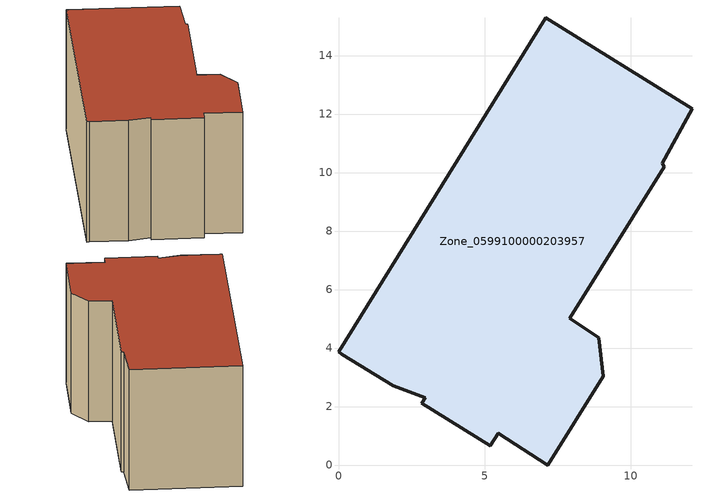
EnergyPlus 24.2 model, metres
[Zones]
Zone_0599100000203957
 floor ground (C_G): 2.97,2.3 1.86,2.72 0.12,3.79 0,3.87 7.09,15.29 12.09,12.18 11.07,10.32 11.14,10.2 7.91,5.01 8.9,4.36 9.05,3.04 7.16,0 5.46,1.09 5.19,0.67 2.85,2.11 z0
 wall outside (C_F): 1.86,2.72 2.97,2.3 2.85,2.11 5.19,0.67 5.46,1.09 7.16,0 9.05,3.04 8.9,4.36 7.91,5.01 11.14,10.2 11.07,10.32 12.09,12.18 7.09,15.29 0,3.87 0.12,3.79 1.86,2.72 z0:6.87
 roof outside (C_R): 0.12,3.79 1.86,2.72 2.97,2.3 2.85,2.11 5.19,0.67 5.46,1.09 7.16,0 9.05,3.04 8.9,4.36 7.91,5.01 11.14,10.2 11.07,10.32 12.09,12.18 7.09,15.29 0,3.87 z6.87
[BUILDING]
Pand.0599100000203957: North Axis=0; Terrain=City; Loads Convergence Tolerance Value=0.04; Temperature Convergence Tolerance Value=0.4; Solar Distribution=FullExterior; Maximum Number of Warmup Days=25; Minimum Number of Warmup Days=1
[Site:Location]
Rotterdam.The.Hague.AP_ZH_NLD Design_Conditions: Latitude=51.96; Longitude=4.45; Time Zone=1; Elevation=-4.5
[SITE:GROUNDTEMPERATURE:BUILDINGSURFACE]
18, 18, 18, 18, 18, 18, 18, 18, 18, 18, 18, 18
[MATERIAL] Thermal Absorptance=0.9; Solar Absorptance=0.7; Visible Absorptance=0.7
Name | Roughness | Thickness | Conductivity | Density | Specific Heat
G.D.1965 | MediumSmooth | 0.15 | 1 | 540 | 1210
F.D.1965 | Rough | 0.3 | 0.857143 | 1920 | 840
R.D.1965 | MediumRough | 0.2 | 0.08 | 1500 | 1000
[CONSTRUCTION]
C_G: G.D.1965
C_F: F.D.1965
C_R: R.D.1965
[ZONE]
Zone_0599100000203957: Type=1; Multiplier=1; Ceiling Height=Autocalculate; Volume=Autocalculate; Floor Area=autocalculate; Part of Total Floor Area=Yes
[ZONEINFILTRATION:DESIGNFLOWRATE]
Infil_Zone_0599100000203957: Zone or ZoneList or Space or SpaceList=Zone_0599100000203957; Schedule=AlwaysOn; Design Flow Rate Calculation Method=Flow/Area; Flow Rate per Floor Area=0.0042; Constant Term Coefficient=1; Temperature Term Coefficient=0; Velocity Term Coefficient=0; Velocity Squared Term Coefficient=0
[HVACTEMPLATE:ZONE:IDEALLOADSAIRSYSTEM]
Zone_0599100000203957: Maximum Heating Supply Air Temperature=50; Minimum Cooling Supply Air Temperature=13; Maximum Heating Supply Air Humidity Ratio=0.0156; Minimum Cooling Supply Air Humidity Ratio=0.0077; Heating Limit=NoLimit; Cooling Limit=NoLimit; Dehumidification Control Type=ConstantSensibleHeatRatio; Cooling Sensible Heat Ratio=0.7; Dehumidification Setpoint=60; Humidification Control Type=None; Humidification Setpoint=30; Outdoor Air Method=None; Outdoor Air Flow Rate per Person=0.00944; Outdoor Air Flow Rate per Zone Floor Area=0; Outdoor Air Flow Rate per Zone=0; Demand Controlled Ventilation Type=None; Outdoor Air Economizer Type=NoEconomizer; Heat Recovery Type=None; Sensible Heat Recovery Effectiveness=0.7; Latent Heat Recovery Effectiveness=0.65
[ZONECONTROL:THERMOSTAT]
ThermostatControl_Zone_0599100000203957: Zone or ZoneList=Zone_0599100000203957; Control Type Schedule=DualSetpointControlType; Control 1=Thermostat_Zone_0599100000203957; Temperature Difference Between Cutout And Setpoint=0
[THERMOSTATSETPOINT:DUALSETPOINT]
Thermostat_Zone_0599100000203957: Heating Setpoint Temperature Schedule=HeatingSetpoint_Zone_0599100000203957; Cooling Setpoint Temperature Schedule=CoolingSetpoint_Zone_0599100000203957
[SCHEDULE:COMPACT]
HeatingSetpoint_Zone_0599100000203957: Through: 12/31, For: AllDays, Until: 24:00, 21
CoolingSetpoint_Zone_0599100000203957: Through: 12/31, For: AllDays, Until: 24:00, 24
DualSetpointControlType: Through: 12/31, For: AllDays, Until: 24:00, 4
AlwaysOn: Through: 12/31, For: AllDays, Until: 24:00, 1
